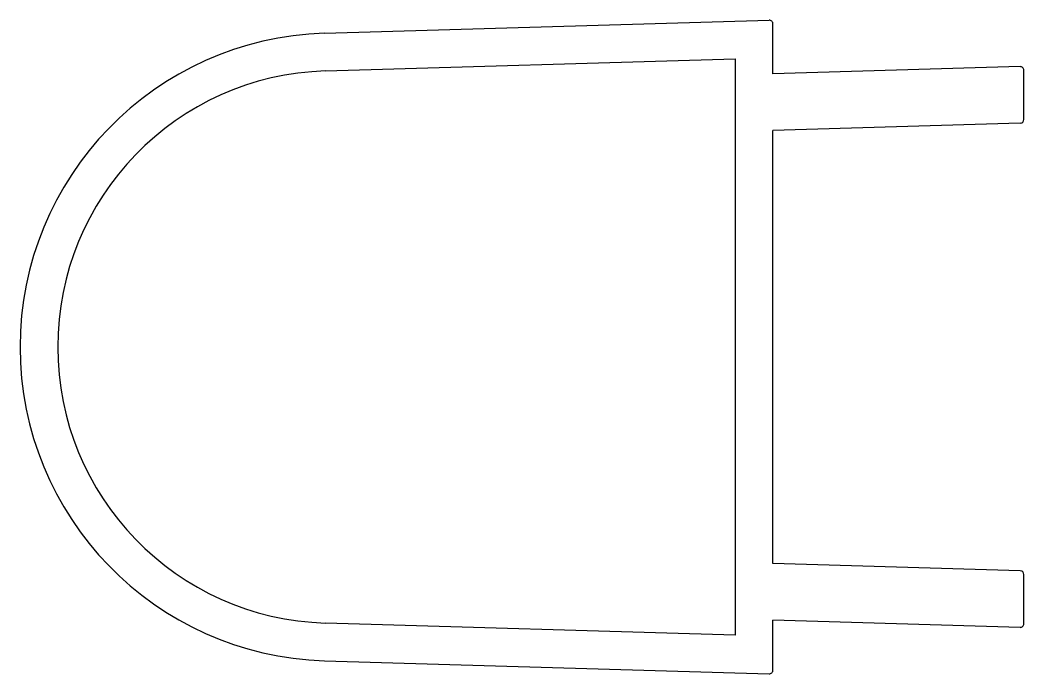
# Model space of a CAD drawing. Extents: x 607.1 to 687.1, y 729.2 to 781.3.
import ezdxf

# ---------------------------------------------------------------- set-up
doc = ezdxf.new("R2010")
doc.units = 0
doc.layers.get('0').update_dxf_attribs({"linetype": 'CONTINUOUS'})

msp = doc.modelspace()

# ---------------------------------------------------------------- linework, layer by layer
for p, q in [((631.37, 780.262), (666.803, 781.314)), ((667.112, 777.021), (667.112, 781.014)), ((631.459, 777.264), (664.112, 778.233)), ((664.112, 778.233), (664.112, 732.314)), ((686.803, 777.605), (667.112, 777.021)), ((687.112, 773.404), (687.112, 777.306)), ((686.82, 773.104), (667.112, 772.519)), ((667.112, 738.027), (667.112, 772.519)), ((686.82, 737.443), (667.112, 738.027)), ((687.112, 733.241), (687.112, 737.143)), ((664.112, 732.314), (631.459, 733.283)), ((686.803, 732.941), (667.112, 733.525)), ((667.112, 729.533), (667.112, 733.525)), ((631.37, 730.284), (666.803, 729.233))]:
    msp.add_line(p, q)
for centre, radius, start, end in [((666.812, 781.014), 0.3, 0, 91.69986), ((632.112, 755.273), 25, 91.69987, 268.30013), ((686.812, 777.306), 0.3, 0, 91.69975), ((632.112, 755.273), 22, 91.69984, 268.30016), ((686.812, 773.404), 0.3, 271.69946, 0), ((686.812, 737.143), 0.3, 0, 88.30054), ((686.812, 733.241), 0.3, 268.30025, 0), ((666.812, 729.533), 0.3, 268.30014, 0)]:
    msp.add_arc(centre, radius, start, end)

doc.saveas('drawing.dxf')
